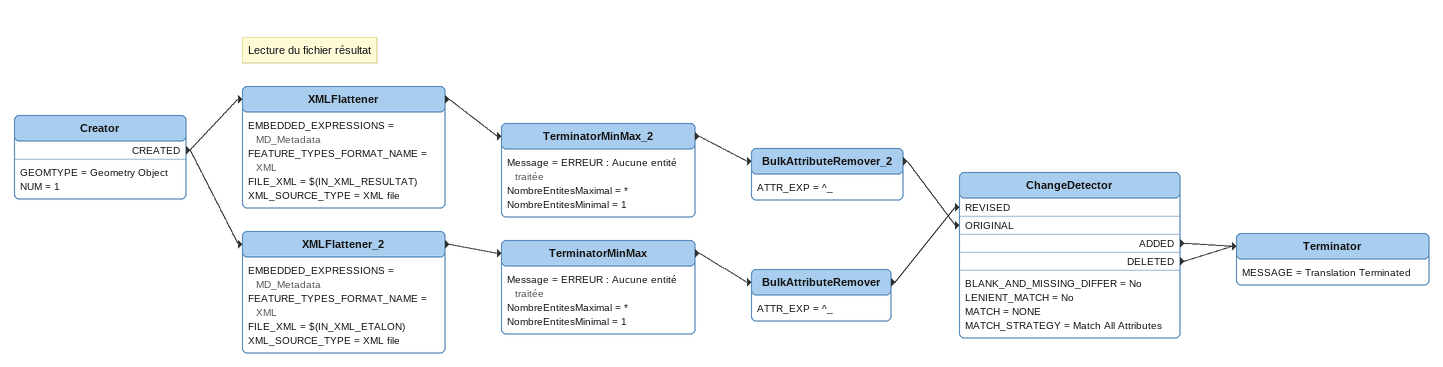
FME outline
Creator
    GEOMTYPE = Geometry Object
    NUM = 1
    CREATED -> XMLFlattener
    CREATED -> XMLFlattener_2
Note: Lecture du fichier résultat
XMLFlattener
    EMBEDDED_EXPRESSIONS = MD_Metadata
    FEATURE_TYPES_FORMAT_NAME = XML
    FILE_XML = $(IN_XML_RESULTAT)
    XML_SOURCE_TYPE = XML file
    -> TerminatorMinMax_2
TerminatorMinMax_2
    Message = ERREUR : Aucune entité traitée
    NombreEntitesMaximal = *
    NombreEntitesMinimal = 1
    -> BulkAttributeRemover_2
BulkAttributeRemover_2
    ATTR_EXP = ^_
    -> ChangeDetector [ORIGINAL]
XMLFlattener_2
    EMBEDDED_EXPRESSIONS = MD_Metadata
    FEATURE_TYPES_FORMAT_NAME = XML
    FILE_XML = $(IN_XML_ETALON)
    XML_SOURCE_TYPE = XML file
    -> TerminatorMinMax
TerminatorMinMax
    Message = ERREUR : Aucune entité traitée
    NombreEntitesMaximal = *
    NombreEntitesMinimal = 1
    -> BulkAttributeRemover
BulkAttributeRemover
    ATTR_EXP = ^_
    -> ChangeDetector [REVISED]
ChangeDetector
    BLANK_AND_MISSING_DIFFER = No
    LENIENT_MATCH = No
    MATCH = NONE
    MATCH_STRATEGY = Match All Attributes
    ADDED -> Terminator
    DELETED -> Terminator
Terminator
    MESSAGE = Translation Terminated
